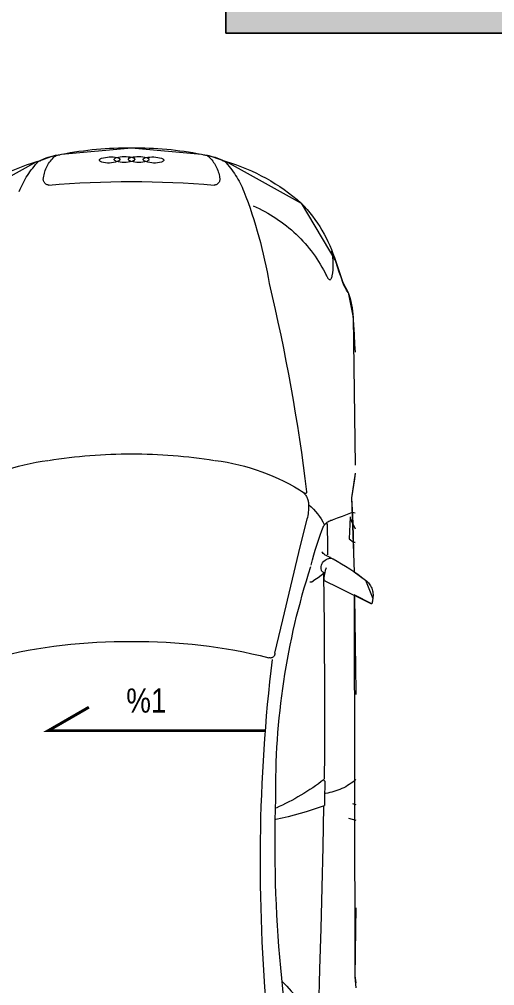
# Model space of a CAD drawing. Extents: x -1439 to 23780, y -1362 to 4476.
# Drawn here: x 21278.7 to 21475.1, y 598.2 to 997.5 of the extents above; entities that cross this region are included whole.
import ezdxf
from ezdxf.xclip import XClip

# ---------------------------------------------------------------- set-up
doc = ezdxf.new("R2010")
doc.units = 0
doc.header["$MEASUREMENT"] = 0
doc.header["$XCLIPFRAME"] = 0
doc.layers.get('0').update_dxf_attribs({"color": 9, "lineweight": 9})
for name, color, linetype, lineweight in [('Audi$0$04', 8, 'Continuous', 9), ('Audi$0$06D', 8, 'Continuous', 9), ('Audi$0$21', 8, 'Continuous', 9)]:
    doc.layers.add(name, color=color, linetype=linetype, lineweight=lineweight)
doc.styles.add('Audi$0$MuuM_TEXT-STANDART', font='ARIALN.TTF')

# ---------------------------------------------------------------- blocks, each defined once
blk = doc.blocks.new('Audi$0$p-floor mark_01')
h = blk.add_hatch(color=0)
h.dxf.hatch_style = 1
h.paths.add_polyline_path([(400, 587.5), (200, 587.5), (200, 612.5), (400, 612.5)])
h = blk.add_hatch(color=0)
h.dxf.hatch_style = 1
h.paths.add_polyline_path([(200, 12.5), (200, -12.5), (400, -12.5), (400, 12.5)])
at = {"color": 0}
for points in [[(400, 587.5), (200, 587.5), (200, 612.5), (400, 612.5), (400, 587.5)], [(200, 12.5), (200, -12.5), (400, -12.5), (400, 12.5), (200, 12.5)]]:
    blk.add_lwpolyline(points, close=True, dxfattribs=at)
blk = doc.blocks.new('Audi$0$Group-321-1')
at = {"lineweight": 0}
blk.add_lwpolyline([(384781.5515142901, 69367.98434943637), (384781.7489756022, 69367.69058126317), (384781.7548534236, 69367.68634296917), (384781.7923387385, 69367.64408719695), (384781.826259134, 69367.61685041881), (384782.0711422035, 69367.46127779443), (384782.3402966903, 69367.35298919129), (384782.3816751229, 69367.34140437085), (384782.4452552769, 69367.33317311786), (384782.7990547579, 69367.34397295988), (384783.036277071, 69367.49413952335), (384783.1020985211, 69367.55806925843), (384783.1402993364, 69367.58425538782), (384783.2058003336, 69367.66632236853), (384783.5053245599, 69368.23258221608), (384783.540306937, 69368.33224291622), (384783.6890093816, 69368.59966389736), (384783.7466077069, 69368.6084239063), (384783.8084187516, 69368.66262315822), (384783.8147476728, 69368.6843675388), (384783.7336735199, 69368.6843675388), (384784.4562495247, 69370.08700017455), (384784.536334641, 69370.2161617595)], dxfattribs=at)
for centre, radius, start, end in [((384788.9004862178, 69367.19217391433), 5.605247355051272, 140.4917738339094, 154.7617140281527), ((384699.7854853228, 69410.54992655918), 93.69606463261509, 334.0283790765118, 334.8530537861511), ((384790.2300502175, 69366.59033784733), 7.123628307177032, 147.5396829630128, 159.5767301286856), ((384783.8462355316, 69371.29396909924), 1.11037397676685, 288.3854918774865, 300.0631404692817), ((384783.6393448883, 69370.68138230266), 1.010455724038191, 323.7375350634988, 332.5866484991483), ((384743.6697706304, 69390.21102161384), 45.48090917596133, 331.7594977081923, 333.7382992418987), ((384782.8782287625, 69368.44844618438), 1.56362121325601, 43.06662273578132, 50.67073440441602), ((384783.1066297747, 69369.01418730992), 0.9545311044009102, 25.14010633848291, 39.0282223038683), ((384783.9579523336, 69371.21199646419), 2.158500350013701, 228.5421561994104, 243.7224231827864), ((384786.4545019648, 69368.18564510044), 2.972654988729948, 151.9795091467883, 170.7705794288091), ((384740.7557081665, 69390.99062567906), 48.30265178813734, 333.4841811311338, 333.6010257834328), ((384783.8656865405, 69369.27214939585), 0.238788467603148, 21.26551931947093, 55.02120103576603), ((384745.0919206057, 69389.07379500679), 43.56496261794364, 332.0654201917997, 333.1792529147895), ((384783.9724497939, 69369.42921240196), 0.0058476883722028, 261.7572125040324, 333.8756493155701), ((384784.018856284, 69371.18073378534), 2.158500350037418, 241.9337030407994, 257.1139701947554), ((384782.8575929597, 69369.5028645388), 0.8908880835858148, 210.0252118511443, 235.5657263307474), ((384783.535627186, 69369.05808970696), 0.0185971797512997, 330.3399798796877, 84.27025324804757), ((384916.0428692807, 69336.41654079402), 136.4505650603141, 166.163538255242, 166.4035248560552), ((384783.6274330568, 69370.50178279419), 2.151138606382601, 233.7693723993977, 242.935324073966), ((384783.54604492, 69368.7124371674), 0.0083074889180692, 33.62529393752668, 87.42384260969322), ((384783.1386963838, 69368.46613426688), 0.4843113183116575, 23.71172052802407, 31.22331903545619), ((384784.4746301554, 69368.4138006111), 0.986154380546764, 165.793018057383, 175.739952030911), ((384783.5945304599, 69368.62922294658), 0.0385583783638112, 138.119348756019, 198.4850731161236), ((384783.5790662786, 69368.64083888808), 0.0193525762280166, 78.57685456609488, 133.5088265712049), ((384783.8241060239, 69368.58961106937), 0.2494251295861567, 158.9359187462275, 169.3076908972171), ((384783.6022679833, 69368.67734995321), 0.0111774059668472, 90.84562145838028, 172.7962398346345), ((384788.1969488005, 69600.02189305398), 231.3789947734216, 268.8621154051777, 268.9145106185428), ((384783.7323015347, 69368.68708479892), 0.0799512512683751, 280.3078022265083, 342.1842546616202), ((384783.6798451307, 69368.71183904549), 0.1376712734655701, 339.0539681991913, 348.4896925480284), ((384783.607783936, 69368.63808505546), 0.0541013465061648, 202.9404803543278, 226.9629228572176), ((384783.6344523101, 69370.4981797329), 2.151138606369366, 242.7208023194934, 251.8867539776508), ((384774.624146454, 69373.28555112693), 10.09567924627692, 331.5494633472379, 332.2663313727987), ((384783.5568694275, 69368.54441179225), 0.0488975541103994, 74.66686139083411, 119.877070890817), ((384770.8665620931, 69375.55467562375), 14.58723217680829, 330.3223259399804, 331.5241941538019), ((384783.5721818515, 69368.60067290803), 0.0094106453711274, 255.3354071543315, 307.3857353745208), ((384783.5859344696, 69368.61297369262), 0.0208682049644928, 223.755078100961, 275.522375956357), ((384783.5672203709, 69369.578752353), 0.9867710528856712, 271.1784137743861, 280.4741711580764), ((384783.225122789, 69368.53683462628), 0.1960015392361341, 330.2213669267638, 347.786301640769), ((384783.2715557018, 69369.29037283272), 0.8908880832961521, 250.0903999861584, 275.6309143837634), ((384783.3431940654, 69368.67429102039), 0.2414633488211516, 282.854472456326, 307.3449501831015), ((384783.4846254347, 69368.48659390149), 0.0065910965856936, 318.8846656675594, 4.015819336332199), ((384783.5451708903, 69368.49283333213), 0.0543016106825458, 191.7966211245937, 230.2075072471659), ((384783.4972995813, 69368.47728660278), 0.0035137453697357, 209.8548504763201, 338.0035861865044), ((384783.3306810764, 69368.47229221054), 0.0723333248765244, 283.1018253822615, 331.8979294430074), ((384782.3066148866, 69367.29792377226), 1.667026786108718, 40.71383002182051, 43.76975784659761), ((384777.1322378698, 69372.60319780724), 7.518706227856923, 319.3045656259003, 325.9691568272747), ((384783.3601909798, 69368.39913358222), 0.0048078029345668, 309.7244379823752, 104.7176999173818), ((384782.2147994305, 69368.74154560432), 1.387263075243672, 338.4764815404474, 342.8398656467571), ((384778.0913312027, 69370.73761757957), 5.965444345839508, 328.9196613507256, 335.1701882821022), ((384782.3165630052, 69368.28534245209), 0.8221291455187598, 201.4761581976096, 226.3392365936705), ((384782.1191241487, 69367.79541977035), 0.3802511141003176, 174.3104731621578, 196.6697420161616), ((384781.9404698478, 69367.68894818542), 0.1449324580838845, 160.421482749868, 200.1827664714715), ((384781.8273504815, 69367.73204394888), 0.0243161162774968, 63.76494991939244, 169.9952658025476), ((384784.0991778646, 69371.38049728776), 4.273889901050794, 238.0489160236515, 242.634110258559), ((384781.3492981714, 69368.79301194695), 1.842265409917504, 311.3277641313319, 323.6362681777017), ((384781.9366804476, 69367.80858158108), 0.2188669085750566, 213.4366515774982, 228.8732714406686), ((384782.9009679686, 69367.8424484893), 0.3520556507087822, 312.828889903144, 329.9815262294022), ((384781.862583654, 69367.70928803753), 0.0958410027359276, 222.8672589702789, 244.0074838356121), ((384781.8297528776, 69367.64896682558), 0.0272133221992764, 202.2017716436486, 232.2843354215208), ((384782.6953174758, 69368.71429539406), 1.399874235631634, 231.6245645209734, 243.520375042481), ((384784.0734452069, 69371.3937061488), 4.273889901074466, 243.0220161175712, 247.607210357313), ((384783.2895747219, 69367.32566078022), 0.2985871930353492, 119.995965032492, 129.049404645721), ((384781.9794815796, 69367.56597502658), 0.00393016241724, 106.1480038918371, 191.2356342870596), ((384781.9925914532, 69367.56896170812), 0.0173747610563239, 192.4725242850968, 226.4338394067552), ((384781.9841570789, 69367.54772153107), 0.0227713724609817, 79.74326276873546, 104.6743466444739), ((384782.0763397061, 69367.65717715042), 0.1390124710729419, 226.4812893768036, 253.2418444075125), ((384781.9679435661, 69367.46729640094), 0.104786947275816, 43.02744566408024, 79.06399564217247), ((384782.0325342914, 69367.53539302167), 0.0039301626079234, 108.0078665659346, 193.0954979226211), ((384782.0455403257, 69367.53880361159), 0.0173747611132521, 194.3323887197008, 228.293703100671), ((384782.0377997459, 69367.51730088591), 0.0227713723763501, 81.60312753151732, 106.534210751136), ((384782.0242049767, 69367.43639191361), 0.1047869471821187, 44.88731007092645, 80.92386002675111), ((384782.022284549, 69367.51841321128), 0.030184117365996, 24.43778123601803, 42.48023936365997), ((384782.668248841, 69368.04969990898), 0.6057818186550332, 266.1763506422281, 306.5901848306168), ((384782.7811054278, 69367.6377364765), 0.2809297532821471, 321.7491018256342, 342.658117023229), ((384783.0862381876, 69367.48736692885), 0.0948854059176445, 118.2722331390893, 126.839132111113), ((384795.1853947904, 69355.05629817258), 17.38678604633298, 134.0248337296906, 134.3299561979311), ((384783.0472591229, 69367.56257547026), 0.0102270301144433, 71.25983290709485, 124.0185261504152), ((384783.0109369656, 69367.56895817883), 0.0411438464094715, 338.6796030238081, 359.2248616074733), ((384783.0480334304, 69367.56917389837), 0.0039790853336872, 351.8704943628009, 50.86494417038347), ((384782.1263814225, 69367.62969063593), 0.1390124710983048, 228.3411537296626, 255.10170880669), ((384782.042998359, 69367.54591466028), 0.0228623931432975, 252.8527719302951, 277.4763585965605), ((384782.0456562727, 69367.52817047927), 0.0049340362184041, 273.6821905129262, 33.68219178308403), ((384782.0856428842, 69367.5070749807), 0.0049340361836441, 90.11406990416125, 210.1140720258274), ((384782.1018671087, 69367.51473624732), 0.0228623932079406, 206.3199036467378, 230.943489885124), ((384782.0905347122, 69367.48222519677), 0.0301841173821539, 81.31602286477012, 99.35848025596957), ((384782.1757827104, 69367.60433240255), 0.1390124710651526, 230.5544175494868, 257.3149725257593), ((384782.0966686701, 69367.51740466391), 0.0228623930939039, 254.7126363867601, 279.3362230561346), ((384782.0782822861, 69367.40863342576), 0.1047869470903695, 44.73226628780361, 80.76881625816543), ((384782.0768583336, 69367.48924543503), 0.0301841174668981, 26.29764567827616, 44.3401035592378), ((384782.099901072, 69367.49975609347), 0.0049340363351814, 275.5420560551542, 35.54205451561253), ((384782.5994852304, 69367.92169515246), 0.6112208505875798, 289.0570639881478, 315.6122256565617), ((384782.7254130076, 69368.69884702105), 1.399874235663832, 242.1357512690006, 254.031561633046), ((384782.1403507636, 69367.47956273769), 0.0049340363000382, 91.97393460065119, 211.973935471551), ((384782.1563177943, 69367.48774652643), 0.0228623929562839, 208.179767933893, 232.8033541215398), ((384782.1460465161, 69367.45488480931), 0.030184117315496, 83.17588705196574, 101.2183454130342), ((384782.2272866086, 69367.57969441717), 0.1390124711764063, 232.4142818747512, 259.1748370846415), ((384782.1490580919, 69367.48566678428), 0.017374760919182, 257.3624225700835, 291.3237376171514), ((384782.1361889694, 69367.38093415352), 0.1047869472207114, 46.59213081778669, 82.6286806264869), ((384782.1360986119, 69367.46684297836), 0.0227713724816486, 19.1219158435863, 44.05299919335773), ((384782.153868352, 69367.47311089128), 0.0039301625266179, 292.5606285544276, 17.64826017318684), ((384782.1920856431, 69367.44098947325), 0.0227713724379093, 20.98178005935979, 45.91286328079482), ((384782.2044273679, 69367.46022396332), 0.0173747609343597, 259.2222874933464, 293.1836022734426), ((384782.2096425963, 69367.4478308022), 0.00393016250336, 294.4204922045912, 19.5081227562845), ((384782.4332587368, 69367.42102446435), 0.0243161161897754, 315.6608603763217, 61.89117663580637), ((384782.3323026803, 69367.48781600955), 0.1449324580284345, 285.4733600371055, 325.2346436156128), ((384782.3146730294, 69367.69504234257), 0.3802511142623957, 288.9863843949592, 311.3456532616339), ((384782.3942307805, 69367.43638762094), 0.0958410028102468, 241.6486427703407, 262.7888675763328), ((384782.364355668, 69367.37454923353), 0.0272133223830799, 253.3717913403474, 283.4543547948513), ((384782.431717333, 69367.55447361052), 0.2188669085771363, 256.7828547440725, 272.2194747242026), ((384782.5976590696, 69368.14105269796), 0.8221291456024497, 259.3168899770112, 284.1799681154629)]:
    blk.add_arc(centre, radius, start, end, dxfattribs=at)
blk = doc.blocks.new('Audi$0$Group-323-1')
for p, q in [((384783.644911511, 69368.46674610872), (384783.6630007421, 69368.49975958312)), ((384783.6630007421, 69368.49975958312), (384783.7402611368, 69368.50330517987)), ((384783.704915864, 69368.50035426988), (384784.6228291131, 69368.28910745755)), ((384783.7402611368, 69368.50330517987), (384784.0264823449, 69368.50947018909)), ((384784.0264823449, 69368.50947018909), (384784.2703057658, 69368.52704183228)), ((384784.2703057658, 69368.52704183228), (384784.4020845771, 69368.5228437599)), ((384784.4020845771, 69368.5228437599), (384784.7362903662, 69368.46311015941)), ((384783.5713275443, 69368.40483516963), (384783.6090372685, 69368.4878335621)), ((384783.5745369655, 69368.41130967945), (384783.644911511, 69368.46674610872)), ((384783.6090372685, 69368.4878335621), (384783.6313412754, 69368.4912843703)), ((384783.6310442011, 69368.45584679763), (384783.7073798072, 69368.43952925329)), ((384783.6313412754, 69368.4912843703), (384783.6593285118, 69368.48542656863)), ((384783.7219497185, 69368.46116289032), (384783.7131256017, 69368.45112057833)), ((384783.7613488951, 69368.46324722382), (384783.7219497185, 69368.46116289032)), ((384783.803514769, 69368.44767470237), (384783.7613488951, 69368.46324722382)), ((384784.7362903662, 69368.46311015941), (384784.7150170127, 69368.40560428653)), ((384783.7131256017, 69368.45112057833), (384783.7104637779, 69368.43799373134)), ((384783.7104637779, 69368.43799373134), (384783.7222580326, 69368.42308797817)), ((384783.7222580326, 69368.42308797817), (384783.7840181142, 69368.38512291625)), ((384783.8015624608, 69368.40889742076), (384783.7659706065, 69368.43385442387)), ((384783.8281333331, 69368.43542103567), (384783.803514769, 69368.44767470237)), ((384783.8271097689, 69368.41785835079), (384783.8281333331, 69368.43542103567)), ((384783.8082251639, 69368.3333419442), (384783.5708295418, 69368.38467446028)), ((384783.7840181142, 69368.38512291625), (384783.7954112725, 69368.35779151687)), ((384783.8561443705, 69368.41063321366), (384783.8015624608, 69368.40889742076)), ((384783.8653762858, 69368.40603803816), (384783.8561443705, 69368.41063321366)), ((384783.9164834729, 69368.23431194984), (384783.8653762858, 69368.40603803816)), ((384783.8709940066, 69368.40006000848), (384784.644966776, 69368.23612263409)), ((384784.7150170127, 69368.40560428653), (384784.6750615347, 69368.34448677108)), ((384783.7954112725, 69368.35779151687), (384783.8361462372, 69368.25803568991)), ((384784.6750615347, 69368.34448677108), (384784.6231355616, 69368.28932644233)), ((384784.6260100451, 69368.14988184643), (384783.8955462297, 69368.30436527118)), ((384784.6228291131, 69368.28910745755), (384784.5968720971, 69368.29480074947)), ((384783.8361462372, 69368.25803568991), (384783.8612837101, 69368.22746859389)), ((384784.6231355616, 69368.28932644233), (384784.6514101544, 69368.28435751058)), ((384784.6514101544, 69368.28435751058), (384784.645818966, 69368.23590181372)), ((384783.8612837101, 69368.22746859389), (384783.9062193311, 69368.22136444759)), ((384783.9062193311, 69368.22136444759), (384783.9164834729, 69368.23431194984)), ((384784.645818966, 69368.23590181372), (384784.6419700989, 69368.18739037543)), ((384784.6419700989, 69368.18739037543), (384784.6260100451, 69368.14988184643))]:
    blk.add_line(p, q)
blk.add_lwpolyline([(384783.6294673565, 69368.49099444332), (384783.6555773804, 69368.48621169028), (384783.6630007421, 69368.49975958312), (384784.0264823449, 69368.50947018909), (384784.2703057658, 69368.52704183228), (384784.4020845771, 69368.5228437599), (384784.7362903662, 69368.46311015941), (384784.7150170127, 69368.40560428653), (384784.6750615347, 69368.34448677108), (384784.6228291131, 69368.28910745755), (384784.6514101544, 69368.28435751058), (384784.6419700989, 69368.18739037543), (384784.6260100451, 69368.14988184643), (384783.8955462297, 69368.30436527118), (384783.9164834729, 69368.23431194984), (384783.9062193311, 69368.22136444759), (384783.8612837101, 69368.22746859389), (384783.8361462372, 69368.25803568991), (384783.8051210933, 69368.33401314345), (384783.5708295418, 69368.38467446028)], close=True)
blk = doc.blocks.new('Audi$0$Group-325-1')
for p, q in [((384784.2698871424, 69369.70886218158), (384784.2276822375, 69369.60526919109)), ((384784.9009817879, 69369.59006674477), (384784.2698871424, 69369.70886218158)), ((384784.2276822375, 69369.60526919109), (384784.1714941047, 69369.50721345612)), ((384784.9688495133, 69369.49395363855), (384784.9009817879, 69369.59006674477)), ((384784.1333723057, 69369.51557936247), (384785.1602220109, 69369.31274051062)), ((384785.1130556256, 69369.31879891879), (384784.9688495133, 69369.49395363855)), ((384784.12136201, 69369.45469042727), (384785.1608048355, 69369.25399003533)), ((384785.0662779505, 69369.1564862589), (384784.0879369938, 69369.3605988651)), ((384785.1602220109, 69369.31274051062), (384785.1705872751, 69369.2337443404)), ((384785.1705872751, 69369.2337443404), (384785.1687440239, 69369.17005604398)), ((384785.1510148407, 69369.15427865107), (384785.0662779505, 69369.1564862589)), ((384785.1687440239, 69369.17005604398), (384785.1510148407, 69369.15427865107))]:
    blk.add_line(p, q)
blk.add_lwpolyline([(384784.2698871424, 69369.70886218158), (384784.9009817879, 69369.59006674477), (384784.9688495133, 69369.49395363855), (384785.1098517356, 69369.32269040761), (384785.1602220109, 69369.31274051062), (384785.1705872751, 69369.2337443404), (384785.1687440239, 69369.17005604398), (384785.1510148407, 69369.15427865107), (384785.0662779505, 69369.1564862589), (384784.0879369938, 69369.3605988651), (384784.1366156025, 69369.45174519361), (384784.1660041023, 69369.50913343749), (384784.1719241902, 69369.50796401237), (384784.2276822375, 69369.60526919109)], close=True)
blk = doc.blocks.new('Audi$0$p-audi_arac')
at = {"xscale": 99.99999999999999, "yscale": 99.99999999999999, "zscale": 99.99999999999999, "rotation": 117.1763778173342}
for name in ['Audi$0$Group-321-1', 'Audi$0$Group-323-1', 'Audi$0$Group-325-1']:
    blk.add_blockref(name, (23745751.03005597, -31061967.79136416), dxfattribs=at)
blk = doc.blocks.new('Audi$0$p-audi_floor marks')
at = {"layer": 'Audi$0$04'}
ref = blk.add_blockref('Audi$0$p-audi_arac', (2361.315548271454, -824.2882967477108), dxfattribs=dict(at, xscale=-1, rotation=270))
XClip(ref).set_block_clipping_path([(442.9100702572978, 108.13340194914053), (425.87143632766697, 108.13340194914053), (407.2241896280102, 97.47850997575006), (396.2257734519443, 99.02327652921304), (399.14577108219214, 107.47031665143004), (75.44537290855783, 107.47031665143004), (75.44537290855806, 292.3853972147299), (398.3798216949434, 292.3853972147299), (398.3798216949434, 303.69640381251156), (416.50611721305904, 303.69640381251156), (416.50611721305904, 292.0856582628003), (620.4144020041493, 292.0856582628003), (620.4144020041493, 90.49694499821271)])
at = {"layer": 'Audi$0$06D', "color": 253}
for p in [(2400, -173.1941707850492), (2400, -773.1941707850482)]:
    blk.add_blockref('Audi$0$p-floor mark_01', p, dxfattribs=at)

msp = doc.modelspace()

# ---------------------------------------------------------------- linework, layer by layer
at = {"layer": 'Audi$0$21', "const_width": 1.199999999999999}
msp.add_lwpolyline([(21380.68574988, 703.5884027660139), (21290.68574988, 703.5884027660139), (21307.45415450236, 713.2696456886115)], dxfattribs=at)

# ---------------------------------------------------------------- block references
at = {"layer": 'Audi$0$04', "color": 252}
msp.add_blockref('Audi$0$p-audi_floor marks', (18763.99999999921, 1177.499995651093), dxfattribs=at)

# ---------------------------------------------------------------- texts
at = {"layer": 'Audi$0$21', "insert": (21322.88948821054, 721.0140301859427), "char_height": 10, "width": 119.8316437001303, "attachment_point": 1, "style": 'Audi$0$MuuM_TEXT-STANDART'}
msp.add_mtext('%1', dxfattribs=at)

doc.saveas('drawing.dxf')
